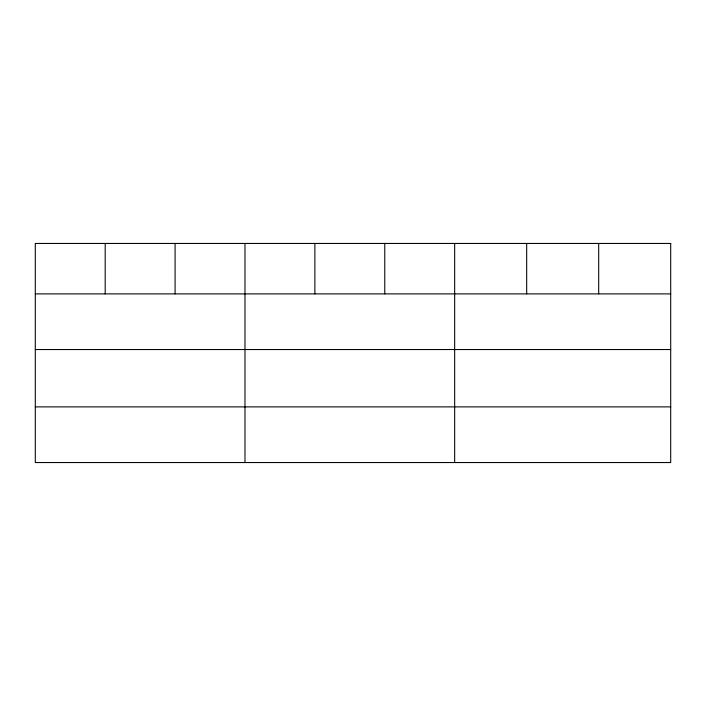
<?xml version="1.0" encoding="UTF-8"?>
<svg xmlns="http://www.w3.org/2000/svg" width="706" height="706" viewBox="0 0 706 706"><rect width="100%" height="100%" fill="white"/><g stroke="black" fill="none" stroke-linecap="round" stroke-linejoin="round"><path stroke-width="1.06" d="M35.3 293.89L670.7 293.89M35.3 349.541L670.7 349.541M35.3 406.885L670.7 406.885M598.688 243.455L598.688 293.89M526.676 243.455L526.676 293.89M454.664 243.455L454.664 462.545M384.77 243.455L384.77 293.89M314.876 243.455L314.876 293.89M244.982 243.455L244.982 462.545M175.088 243.455L175.088 293.89M105.194 243.455L105.194 293.89M670.7 243.455L35.3 243.455L35.3 462.545L670.7 462.545L670.7 243.455"/></g></svg>
